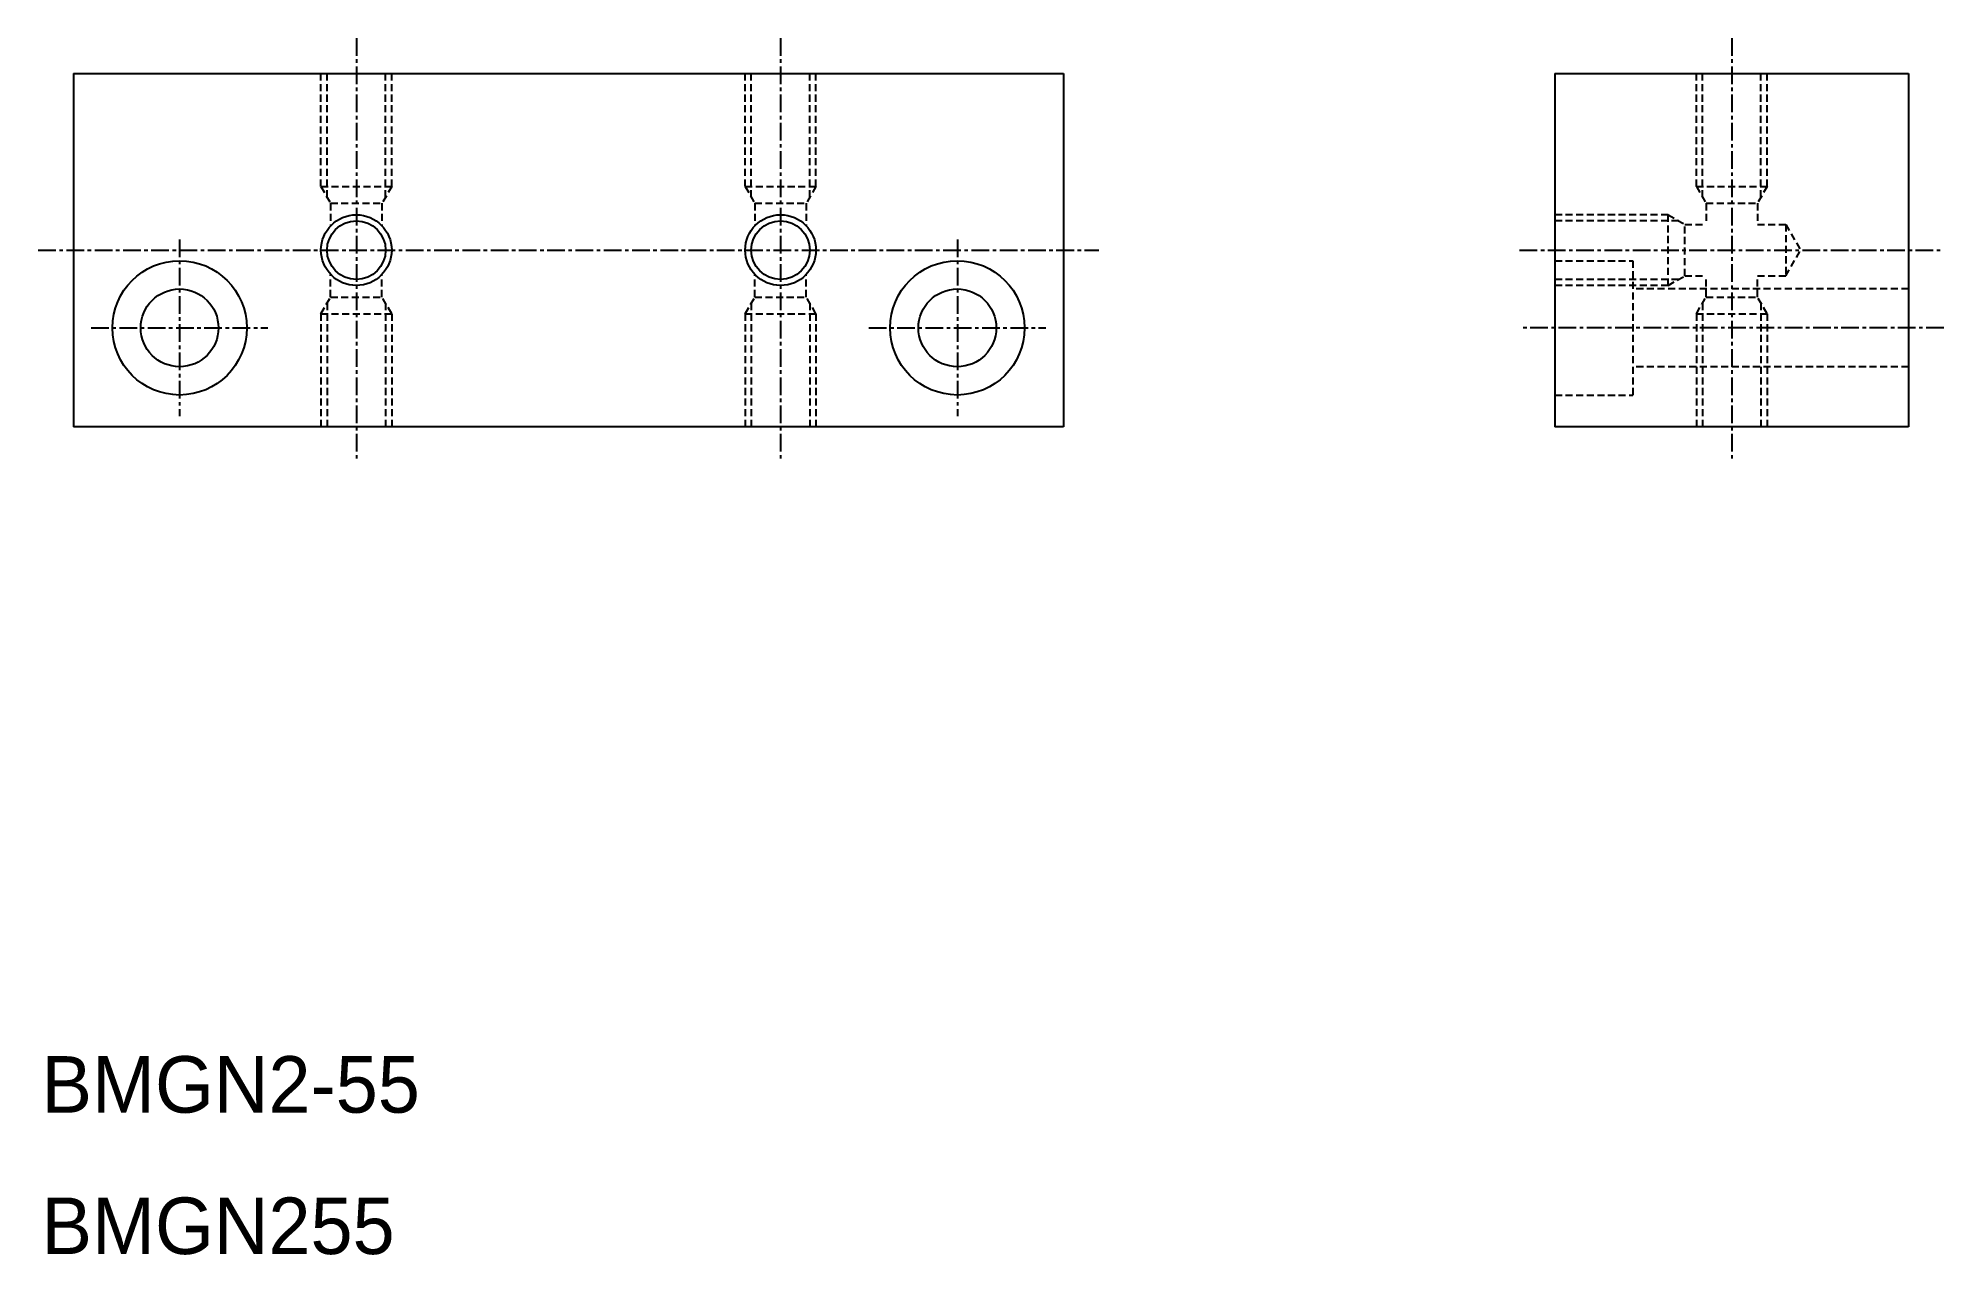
# Model space of a CAD drawing. Extents: x 3936 to 4071, y 11730 to 11816.
import ezdxf

# ---------------------------------------------------------------- set-up
doc = ezdxf.new("R2010")
doc.units = 0
doc.linetypes.add('CENTER', pattern=[2, 1.25, -0.25, 0.25, -0.25])
doc.linetypes.add('DASHED', pattern=[0.75, 0.5, -0.25])
doc.layers.get('0').update_dxf_attribs({"linetype": 'CONTINUOUS'})
doc.layers.add('CENTER', color=1, linetype='CENTER')

msp = doc.modelspace()

# ---------------------------------------------------------------- linework, layer by layer
at = {"color": 7, "linetype": 'CONTINUOUS'}
for p, q in [((3938.69, 11813.17), (4008.69, 11813.17)), ((3938.69, 11813.17), (3938.69, 11788.17)), ((4008.69, 11813.17), (4008.69, 11788.17)), ((4043.45, 11813.17), (4043.45, 11788.17)), ((4043.45, 11813.17), (4068.45, 11813.17)), ((4068.45, 11813.17), (4068.45, 11788.17)), ((4008.69, 11788.17), (3938.69, 11788.17)), ((4068.45, 11788.17), (4043.45, 11788.17))]:
    msp.add_line(p, q, dxfattribs=at)
at = {"color": 3, "linetype": 'DASHED'}
for p, q in [((3956.19, 11805.17), (3956.19, 11813.17)), ((3956.62, 11804.42), (3956.62, 11813.17)), ((3960.75, 11804.42), (3960.75, 11813.17)), ((3961.19, 11805.17), (3961.19, 11813.17)), ((3986.19, 11805.17), (3986.19, 11813.17)), ((3986.62, 11804.42), (3986.62, 11813.17)), ((3990.75, 11804.42), (3990.75, 11813.17)), ((3991.19, 11805.17), (3991.19, 11813.17)), ((4053.45, 11805.17), (4053.45, 11813.17)), ((4053.89, 11804.42), (4053.89, 11813.17)), ((4058.02, 11804.42), (4058.02, 11813.17)), ((4058.45, 11805.17), (4058.45, 11813.17)), ((3956.19, 11805.17), (3956.87, 11803.98)), ((3956.19, 11805.17), (3961.19, 11805.17)), ((3961.19, 11805.17), (3960.5, 11803.98)), ((3986.19, 11805.17), (3991.19, 11805.17)), ((3986.19, 11805.17), (3986.87, 11803.98)), ((3991.19, 11805.17), (3990.5, 11803.98)), ((4053.45, 11805.17), (4058.45, 11805.17)), ((4053.45, 11805.17), (4054.14, 11803.98)), ((4058.45, 11805.17), (4057.77, 11803.98)), ((3956.87, 11803.98), (3956.87, 11802.38)), ((3956.87, 11803.98), (3960.5, 11803.98)), ((3960.5, 11803.98), (3960.5, 11802.38)), ((3986.87, 11803.98), (3990.5, 11803.98)), ((3986.87, 11803.98), (3986.87, 11802.38)), ((3990.5, 11803.98), (3990.5, 11802.38)), ((4051.45, 11803.17), (4043.45, 11803.17)), ((4051.45, 11798.17), (4051.45, 11803.17)), ((4051.45, 11803.17), (4052.64, 11802.48)), ((4054.14, 11803.98), (4054.14, 11802.48)), ((4054.14, 11803.98), (4057.77, 11803.98)), ((4057.77, 11803.98), (4057.77, 11802.48)), ((4052.2, 11802.73), (4043.45, 11802.73)), ((4052.64, 11802.48), (4054.14, 11802.48)), ((4052.64, 11798.85), (4052.64, 11802.48)), ((4057.77, 11802.48), (4059.77, 11802.48)), ((4059.77, 11802.48), (4059.77, 11798.85)), ((4059.77, 11802.48), (4060.82, 11800.67)), ((4059.77, 11798.85), (4060.82, 11800.67)), ((3956.87, 11797.35), (3956.87, 11798.95)), ((3960.5, 11797.35), (3960.5, 11798.95)), ((3986.87, 11797.35), (3986.87, 11798.95)), ((3990.5, 11797.35), (3990.5, 11798.95)), ((4043.45, 11799.92), (4048.95, 11799.92)), ((4048.95, 11799.92), (4048.95, 11790.42)), ((4051.45, 11798.17), (4052.64, 11798.85)), ((4052.64, 11798.85), (4054.14, 11798.85)), ((4054.14, 11797.35), (4054.14, 11798.85)), ((4057.77, 11798.85), (4059.77, 11798.85)), ((4057.77, 11797.35), (4057.77, 11798.85)), ((4052.2, 11798.6), (4043.45, 11798.6)), ((4051.45, 11798.17), (4043.45, 11798.17)), ((4068.45, 11797.92), (4048.95, 11797.92)), ((3956.19, 11796.17), (3956.87, 11797.35)), ((3956.19, 11796.17), (3956.19, 11788.17)), ((3956.19, 11796.17), (3961.19, 11796.17)), ((3956.62, 11796.92), (3956.62, 11788.17)), ((3956.87, 11797.35), (3960.5, 11797.35)), ((3961.19, 11796.17), (3960.5, 11797.35)), ((3960.75, 11796.92), (3960.75, 11788.17)), ((3961.19, 11796.17), (3961.19, 11788.17)), ((3986.19, 11796.17), (3986.87, 11797.35)), ((3986.19, 11796.17), (3991.19, 11796.17)), ((3986.19, 11796.17), (3986.19, 11788.17)), ((3986.62, 11796.92), (3986.62, 11788.17)), ((3986.87, 11797.35), (3990.5, 11797.35)), ((3991.19, 11796.17), (3990.5, 11797.35)), ((3990.75, 11796.92), (3990.75, 11788.17)), ((3991.19, 11796.17), (3991.19, 11788.17)), ((4053.45, 11796.17), (4054.14, 11797.35)), ((4053.45, 11796.17), (4058.45, 11796.17)), ((4053.45, 11796.17), (4053.45, 11788.17)), ((4053.89, 11796.92), (4053.89, 11788.17)), ((4054.14, 11797.35), (4057.77, 11797.35)), ((4058.45, 11796.17), (4057.77, 11797.35)), ((4058.02, 11796.92), (4058.02, 11788.17)), ((4058.45, 11796.17), (4058.45, 11788.17)), ((4068.45, 11792.42), (4048.95, 11792.42)), ((4043.45, 11790.42), (4048.95, 11790.42))]:
    msp.add_line(p, q, dxfattribs=at)
at = {"color": 3, "linetype": 'CONTINUOUS'}
for centre in [(3958.69, 11800.67), (3988.69, 11800.67)]:
    msp.add_circle(centre, 2.5, dxfattribs=at)
at = {"color": 7, "linetype": 'CONTINUOUS'}
for centre, radius in [((3958.69, 11800.67), 2.07), ((3988.69, 11800.67), 2.07), ((3946.19, 11795.17), 4.75), ((4001.19, 11795.17), 4.75), ((3946.19, 11795.17), 2.75), ((4001.19, 11795.17), 2.75)]:
    msp.add_circle(centre, radius, dxfattribs=at)
at = {"layer": 'CENTER', "color": 1, "linetype": 'CENTER'}
for p, q in [((3958.69, 11815.67), (3958.69, 11785.67)), ((3988.69, 11815.67), (3988.69, 11785.67)), ((4055.95, 11815.67), (4055.95, 11785.67)), ((3936.19, 11800.67), (4011.19, 11800.67)), ((3946.19, 11801.42), (3946.19, 11788.92)), ((4001.19, 11801.42), (4001.19, 11788.92)), ((4040.95, 11800.67), (4070.95, 11800.67)), ((3939.94, 11795.17), (3952.44, 11795.17)), ((3994.94, 11795.17), (4007.44, 11795.17)), ((4070.95, 11795.17), (4040.95, 11795.17))]:
    msp.add_line(p, q, dxfattribs=at)

# ---------------------------------------------------------------- texts
at = {"color": 7, "linetype": 'CONTINUOUS'}
for s, p in [('BMGN2-55', (3936.43, 11739.65)), ('BMGN255', (3936.43, 11729.65))]:
    msp.add_text(s, height=4, dxfattribs=at).set_placement(p)

doc.saveas('drawing.dxf')
